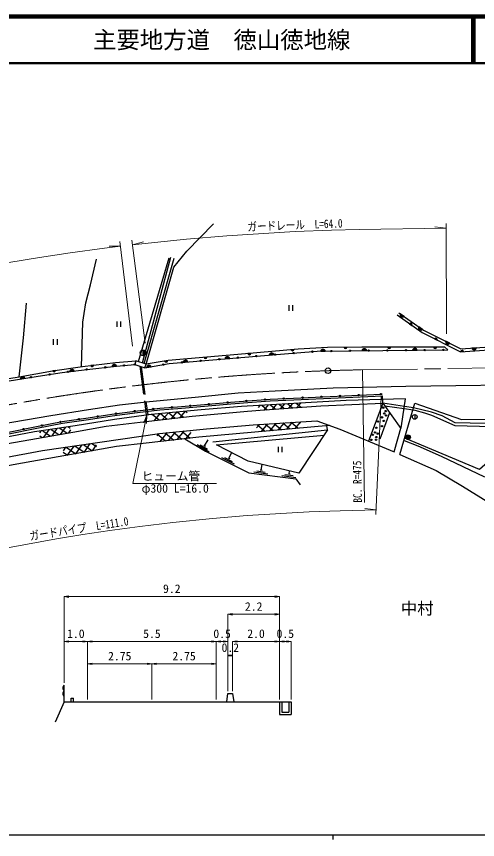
# Model space of a CAD drawing. Units: millimetres at full size, sheet at 1:1000, with parts at other scales. Extents: x 40000 to 680000, y 20000 to 380000.
# Drawn here: x 200376 to 298890, y 204000 to 380000 of the extents above; entities that cross this region are included whole.
import ezdxf
from ezdxf.enums import TextEntityAlignment as Align

# ---------------------------------------------------------------- set-up
doc = ezdxf.new("R2010")
doc.units = ezdxf.units.MM
doc.header["$LTSCALE"] = 1000
doc.linetypes.add('CHAIN', pattern=[18.5, 12, -1.5, 3.5, -1.5])
doc.linetypes.add('DASHED', pattern=[7.5, 6, -1.5])
for name, color, linetype, lineweight in [('M-BGD', 7, 'Continuous', 25), ('M-BMK', 2, 'CHAIN', 13), ('M-BMK-SRVR', 3, 'Continuous', 25), ('M-STR-HTXT', 7, 'Continuous', 13), ('M-TTL', 2, 'Continuous', 140), ('M-TTL-BAND', 7, 'Continuous', 25), ('M-TTL-LINE', 7, 'Continuous', 50)]:
    doc.layers.add(name, color=color, linetype=linetype, lineweight=lineweight)
doc.layers.add('M-BMK-HTXT', color=7, linetype='Continuous')
doc.layers.add('M-TTL-TXT', color=7, linetype='Continuous')
doc.styles.add('ＭＳ ゴシック', font='')
doc.styles.get('ＭＳ ゴシック').set_extended_font_data('MS Gothic')

# ---------------------------------------------------------------- blocks, each defined once
blk = doc.blocks.new('open_arrow')
at = {"color": 0, "linetype": 'Continuous', "lineweight": -2}
blk.add_lwpolyline([(7.5, 1.25), (0, 0), (7.5, -1.25)], dxfattribs=at)

msp = doc.modelspace()

# ---------------------------------------------------------------- hatches: boundary and pattern name
at = {"layer": 'M-BGD'}
for points in [[(283191, 315875, -0.82183), (282382, 316447)], [(284887, 313940), (284376, 314302, -0.84072)], [(287132, 313088, -0.82183), (286323, 313660)], [(290281, 310794), (289721, 311075, -0.84072)], [(292977, 310116, -0.82183), (292091, 310559)], [(227429, 307460), (227429, 308660, -1)], [(254401, 307602, -0.82183), (255388, 307685)], [(259054, 308749), (259677, 308806, -0.84072)], [(259485, 308008, -1), (259784, 308030, -1)], [(263473, 308312, -1), (263772, 308335, -1)], [(266370, 308429, 0.82183), (265379, 308412)], [(267470, 308448, -1), (267769, 308453, -1)], [(270369, 309247), (270995, 309249, -0.84072)], [(271469, 308517, -1), (271769, 308523, -1)], [(274211, 308542, -0.82183), (275202, 308550)], [(275469, 308553, -1), (275769, 308555, -1)], [(279469, 308586, -1), (279769, 308589, -1)], [(279707, 309262), (280332, 309262, -0.84072)], [(283468, 308620, -1), (283768, 308622, -1)], [(285017, 308633, -0.82183), (286008, 308641)], [(287468, 308653, -1), (287768, 308656, -1)], [(289501, 309262), (290127, 309262, -0.84072)], [(291468, 308687, -1), (291768, 308689, -1)], [(295905, 308363), (295281, 308320, -0.84072)], [(298675, 309156, -0.82183), (297687, 309088)], [(232022, 306285), (232640, 306384, -0.84072)], [(235986, 306058, -0.82183), (236974, 306141)], [(239553, 306358, -1), (239852, 306383, -1)], [(240446, 307079), (241069, 307134, -0.84072)], [(243539, 306693, -1), (243838, 306718, -1)], [(244945, 306811, -0.82183), (245933, 306894)], [(247525, 307027, -1), (247824, 307052, -1)], [(249815, 307901), (250438, 307958, -0.84072)], [(251511, 307360, -1), (251810, 307386, -1)], [(255497, 307694, -1), (255796, 307719, -1)], [(211731, 304058, -0.82183), (212713, 304184)], [(215214, 304506, -1), (215512, 304545, -0.41421), (215382, 304377, -0.41421)], [(216248, 305357), (216869, 305436, -0.84072)], [(219189, 304955, -1), (219487, 304989, -0.41421), (219355, 304823, -0.41421)], [(220792, 305135, -0.82183), (221777, 305245)], [(223168, 305365, -1), (223467, 305390, -1)], [(225489, 305544, -1), (225781, 305611, -1)], [(228173, 304910, -0.82183), (229147, 305090)], [(231600, 305544, -0.41421), (231721, 305719, -0.41421), (231895, 305598, -1)], [(235567, 306022, -1), (235866, 306048, -1)], [(201204, 302470, -0.82183), (202182, 302631)], [(203334, 302821, -1), (203630, 302870, -1)], [(207287, 303433, -1), (207584, 303477, -0.41421), (207457, 303306, -0.41421)], [(208131, 304233), (208750, 304320, -0.84072)], [(211247, 303995, -1), (211545, 304034, -0.41421), (211415, 303866, -0.41421)], [(278136, 299235, -1), (278436, 299248, -0.41421), (278293, 299091, -0.41421)], [(245378, 297448, -1), (245677, 297475, -1)], [(249364, 297778, -0.41421), (249502, 297940, -0.41421), (249663, 297802, -1)], [(253354, 298057, -1), (253654, 298077, -1)], [(257348, 298284, -1), (257648, 298300, -0.41421), (257506, 298142, -0.41421)], [(261343, 298482, -1), (261643, 298496, -0.41421), (261500, 298339, -0.41421)], [(265339, 298661, -1), (265639, 298675, -0.41421), (265496, 298518, -0.41421)], [(269335, 298840, -1), (269635, 298854, -0.41421), (269492, 298697, -0.41421)], [(273331, 299019, -1), (273631, 299033, -0.41421), (273488, 298876, -0.41421)], [(225468, 295583, -1), (225765, 295623, -1)], [(229440, 296053, -1), (229738, 296087, -1)], [(233423, 296414, -1), (233722, 296436, -1)], [(237409, 296743, -1), (237708, 296769, -1)], [(241394, 297088, -1), (241693, 297115, -1)], [(213590, 293873, -1), (213887, 293916, -1)], [(217547, 294461, -1), (217844, 294506, -1)], [(221503, 295050, -1), (221801, 295090, -1)], [(205706, 292526, -1), (206001, 292582, -0.41421), (205882, 292407, -0.41421)], [(209636, 293275, -1), (209931, 293331, -0.41421), (209811, 293155, -0.41421)], [(201784, 291743, -1), (202078, 291803, -0.41421), (201961, 291626, -0.41421)], [(283538, 290012, -1), (284538, 290012, -1)]]:
    msp.add_hatch(color=256, dxfattribs=at).paths.add_polyline_path(points)

# ---------------------------------------------------------------- linework, layer by layer
for p, q in [((226418, 306211), (233034, 328400)), ((227336, 305902), (233387, 328564)), ((227659, 305793), (234061, 328332)), ((228086, 305650), (233978, 326394)), ((258568, 318259), (258568, 317059)), ((259368, 318259), (259368, 317059)), ((283191, 315875), (282382, 316447)), ((221797, 314807), (221797, 313607)), ((222597, 314807), (222597, 313607)), ((284376, 314302), (284887, 313940)), ((287132, 313088), (286323, 313660)), ((208239, 310975), (208239, 309775)), ((209039, 310975), (209039, 309775)), ((289721, 311075), (290281, 310794)), ((292977, 310116), (292091, 310559)), ((227429, 307460), (227429, 308660)), ((259677, 308806), (259054, 308749)), ((265379, 308412), (266370, 308429)), ((270995, 309249), (270369, 309247)), ((274211, 308542), (275202, 308550)), ((280332, 309262), (279707, 309262)), ((285017, 308633), (286008, 308641)), ((290127, 309262), (289501, 309262)), ((295281, 308320), (295905, 308363)), ((298675, 309156), (297687, 309088)), ((232640, 306384), (232022, 306285)), ((241069, 307134), (240446, 307079)), ((244945, 306811), (245933, 306894)), ((250438, 307958), (249815, 307901)), ((254401, 307602), (255388, 307685)), ((216869, 305436), (216248, 305357)), ((220792, 305135), (221777, 305245)), ((228173, 304910), (229147, 305090)), ((235986, 306058), (236974, 306141)), ((208750, 304320), (208131, 304233)), ((211731, 304058), (212713, 304184)), ((201204, 302470), (202182, 302631)), ((278629, 297303), (278557, 298903)), ((252391, 296836), (251989, 296358)), ((252020, 295837), (252108, 295764)), ((252779, 296858), (253931, 295892)), ((254133, 296936), (253213, 295840)), ((254628, 296965), (255748, 296025)), ((255875, 297037), (254979, 295969)), ((256476, 297072), (257566, 296158)), ((257617, 297138), (256745, 296098)), ((258325, 297178), (259384, 296290)), ((259360, 297238), (258511, 296226)), ((260173, 297285), (261201, 296423)), ((261102, 297339), (260277, 296355)), ((278629, 297303), (275573, 289195)), ((278629, 297303), (282513, 291920)), ((283278, 296588), (278629, 297303)), ((279051, 296718), (283212, 296138)), ((229227, 294916), (229163, 294839)), ((229391, 294931), (230838, 293717)), ((231028, 295086), (229778, 293597)), ((231167, 295099), (232579, 293914)), ((232828, 295256), (231610, 293804)), ((232943, 295267), (234319, 294112)), ((234629, 295426), (233443, 294012)), ((234719, 295434), (236060, 294309)), ((236429, 295596), (235275, 294220)), ((236495, 295602), (236831, 295320)), ((285476, 294885), (285476, 293885)), ((211462, 292242), (211855, 291966)), ((252275, 292747), (251653, 292005)), ((251790, 292714), (253462, 291312)), ((254031, 292863), (252669, 291240)), ((253621, 292836), (255245, 291473)), ((255786, 292979), (254463, 291403)), ((255452, 292957), (257029, 291635)), ((257542, 293096), (256257, 291565)), ((257283, 293079), (258812, 291796)), ((259297, 293212), (258051, 291727)), ((259115, 293200), (260595, 291958)), ((261053, 293329), (259845, 291890)), ((260946, 293322), (261113, 293181)), ((266809, 291584), (266725, 292512)), ((205559, 291355), (205274, 290948)), ((205993, 291420), (207633, 290271)), ((207292, 291615), (206172, 290016)), ((207816, 291694), (209406, 290581)), ((209025, 291875), (207939, 290325)), ((209639, 291968), (211178, 290890)), ((210757, 292136), (209705, 290633)), ((211922, 291585), (211471, 290942)), ((230761, 290816), (230366, 290346)), ((230406, 290764), (232226, 289236)), ((232577, 291005), (230975, 289096)), ((232145, 290963), (233969, 289432)), ((234385, 291184), (232805, 289301)), ((233912, 291137), (235712, 289627)), ((236193, 291363), (234635, 289506)), ((235680, 291312), (237455, 289823)), ((237598, 291061), (236466, 289712)), ((237447, 291487), (237560, 291392)), ((242344, 289034), (266809, 291584)), ((205388, 290293), (205861, 289962)), ((216069, 288651), (214767, 286792)), ((216499, 288714), (217496, 288017)), ((240573, 288189), (241355, 289469)), ((210883, 287887), (210329, 287095)), ((211012, 287906), (213037, 286487)), ((212612, 288142), (211231, 286169)), ((212841, 288175), (214807, 286799)), ((214340, 288396), (212999, 286481)), ((214670, 288445), (216576, 287110)), ((217431, 288382), (216536, 287103)), ((238980, 288459), (241540, 286895)), ((239649, 288402), (241185, 287464)), ((240394, 288299), (240752, 288080)), ((256259, 287998), (256259, 286798)), ((257059, 287998), (257059, 286798)), ((210381, 286797), (211268, 286176)), ((244173, 285666), (246861, 284334)), ((244844, 285668), (246456, 284869)), ((245595, 285631), (245971, 285444)), ((245783, 285538), (246375, 286732)), ((252691, 283000), (252846, 284213)), ((251126, 282596), (254102, 282214)), ((251760, 282817), (253545, 282588)), ((252482, 283027), (252899, 282973)), ((257110, 281828), (260085, 281446)), ((257743, 282049), (259528, 281820)), ((258466, 282258), (258882, 282205)), ((258674, 282232), (258746, 282791)), ((210565, 233459), (210565, 237026)), ((212065, 234209), (212565, 234209)), ((212065, 233459), (212065, 234209)), ((212565, 233459), (212565, 234209)), ((245315, 233459), (245565, 235209)), ((245565, 235209), (246565, 235209)), ((246565, 235209), (246815, 233459)), ((210565, 233459), (208619, 229096)), ((245315, 233459), (246815, 233459)), ((256565, 233459), (256565, 230709)), ((257065, 233459), (257065, 231209)), ((258565, 233459), (258565, 231209)), ((259065, 233459), (259065, 230709)), ((256565, 230709), (259065, 230709)), ((257065, 231209), (258565, 231209))]:
    msp.add_line(p, q, dxfattribs=at)
at = {"layer": 'M-BGD', "linetype": 'DASHED'}
for p, q in [((226725, 305211), (228114, 294768)), ((227041, 305104), (228411, 294808)), ((283212, 296138), (285108, 295873)), ((285229, 296287), (283278, 296588)), ((280103, 295260), (277510, 288381))]:
    msp.add_line(p, q, dxfattribs=at)
at = {"layer": 'M-BGD'}
for points in [[(233978, 326394), (236812, 329803), (242467, 335686)], [(214294, 305104), (214578, 314651), (214806, 316479), (215169, 318733), (216173, 322641), (217476, 328077)], [(200944, 302970), (201844, 311282), (202531, 318716)], [(281741, 316166), (287044, 312415), (295230, 308317), (305355, 309017), (301855, 319307)], [(282087, 316656), (287353, 312931), (295353, 308927), (304536, 309562), (303750, 313736)], [(227815, 304844), (233038, 305810), (244072, 306738), (256780, 307801), (264612, 308399), (271674, 308521), (292517, 308695)], [(292517, 308695), (291930, 309262), (274138, 309262), (266833, 309233), (260540, 308886), (249335, 307857), (232805, 306411), (228086, 305650)], [(172084, 296722), (172168, 297592), (177574, 298625), (183307, 299886), (187854, 300761), (192939, 301640), (200944, 302970), (208109, 304230), (214486, 305131), (221553, 306037), (225906, 306383)], [(172084, 296722), (179638, 298461), (185395, 299643), (191110, 300802), (198374, 302002), (205012, 303099), (210172, 303857), (215437, 304535), (221747, 305242), (225635, 305578)], [(139926, 281077), (149611, 282860), (156371, 284238), (161452, 285476), (177103, 289152), (188017, 291212), (196897, 292802), (207743, 294644), (215741, 295957), (222424, 296978), (228822, 297649), (238525, 298610), (247756, 299531), (255686, 299961), (268024, 300572), (283598, 300957), (315566, 301362)], [(178385, 287127), (186678, 288774), (191904, 289814), (198334, 291042), (204630, 292321), (210140, 293371), (215705, 294181), (220755, 294949), (226222, 295684), (230993, 296230), (234811, 296518), (241320, 297081), (246122, 297515), (250723, 297888), (254583, 298136), (259590, 298404), (278286, 299241)], [(282304, 286303), (285522, 297286), (295431, 293787), (313432, 293883), (326002, 294697), (344478, 297100), (348717, 297454), (361057, 298077), (381055, 299740), (386852, 300147), (393539, 300216), (396625, 300461)], [(178645, 286953), (186743, 288430), (191971, 289471), (198402, 290699), (204698, 291978), (210198, 293025), (215756, 293834), (220804, 294603), (226265, 295337), (231026, 295882), (234839, 296170), (241351, 296733), (246152, 297167), (250748, 297539), (254603, 297787), (259607, 298054), (278557, 298903)], [(283521, 298233), (270852, 297902), (248461, 296609), (239850, 295919), (229155, 294909), (221288, 293842), (212892, 292457), (204256, 291159), (197534, 289880), (187809, 288216), (181011, 287017), (179471, 286644), (179229, 286408)], [(281058, 286889), (282669, 292457), (283521, 298233)], [(179229, 286408), (182217, 285869), (184602, 286250), (212405, 291105), (219568, 292399), (226804, 293259), (237884, 294516), (249765, 295624), (252448, 295784), (265383, 296728), (278629, 297303)], [(285108, 295873), (285464, 295823), (287556, 295259), (289071, 294764), (294014, 292548), (299302, 292380), (313268, 292230)], [(322226, 294452), (313319, 292668), (294133, 293131), (291315, 294591), (289089, 295400), (285229, 296287)], [(267278, 292562), (239326, 290033), (228112, 288774), (221732, 288017), (200480, 284278), (180558, 280544), (176694, 280374)], [(177783, 282966), (181347, 282708), (187181, 283718), (205951, 287160), (230963, 290846), (240959, 291834), (250953, 292659), (264546, 293560), (269439, 291773), (281058, 286889)], [(266809, 291584), (260744, 282309), (249916, 284920), (243147, 288385), (266091, 290486)], [(236371, 289701), (240750, 287026), (250017, 282436), (260087, 281143), (261018, 279853)], [(283194, 289341), (286130, 288175), (291117, 285958), (300410, 281562)], [(305797, 288811), (299323, 283161), (283344, 289854)], [(282304, 286303), (290040, 282912), (295684, 279569), (301103, 276228), (311414, 271247), (320174, 272442)], [(210565, 233459), (215565, 233459), (229315, 233459), (243065, 233459), (245315, 233459)], [(246815, 233459), (256565, 233459), (259065, 233459)]]:
    msp.add_lwpolyline(points, dxfattribs=at)
msp.add_lwpolyline([(225635, 305578), (227815, 304844), (228086, 305650), (225906, 306383)], close=True, dxfattribs=at)
for centre, radius in [((227429, 308060), 600), ((259634, 308019), 150), ((263623, 308323), 150), ((267620, 308451), 150), ((271619, 308520), 150), ((275619, 308554), 150), ((279619, 308587), 150), ((283618, 308621), 150), ((287618, 308654), 150), ((291618, 308688), 150), ((239703, 306370), 150), ((243688, 306706), 150), ((247675, 307040), 150), ((251661, 307373), 150), ((255647, 307706), 150), ((215363, 304526), 150), ((219338, 304972), 150), ((223317, 305378), 150), ((225635, 305578), 150), ((231748, 305571), 150), ((235717, 306035), 150), ((203482, 302846), 150), ((207435, 303455), 150), ((211396, 304015), 150), ((278286, 299241), 150), ((245527, 297462), 150), ((249514, 297790), 150), ((253504, 298067), 150), ((257498, 298292), 150), ((261493, 298489), 150), ((265489, 298668), 150), ((269485, 298847), 150), ((273481, 299026), 150), ((225616, 295603), 150), ((229589, 296070), 150), ((233572, 296425), 150), ((237559, 296756), 150), ((241544, 297101), 150), ((278738, 296349), 150), ((279285, 295613), 150), ((213739, 293894), 150), ((217695, 294484), 150), ((221652, 295070), 150), ((278483, 294274), 150), ((278955, 295104), 150), ((279342, 294689), 150), ((285476, 294385), 500), ((205854, 292554), 150), ((209783, 293303), 150), ((277247, 292047), 150), ((277615, 293386), 150), ((278474, 292405), 150), ((278860, 293518), 150), ((201931, 291773), 150), ((276492, 290565), 150), ((277001, 291045), 150), ((277586, 290791), 150), ((284038, 290012), 500), ((276218, 289452), 150), ((277218, 289480), 150), ((277237, 290046), 150)]:
    msp.add_circle(centre, radius, dxfattribs=at)
for centre, radius, start, end in [((282843, 316241), 505, 155.89993, 313.55812), ((284600, 314077), 318, 334.62016, 134.83789), ((286784, 313454), 505, 155.89993, 313.55812), ((289977, 310886), 318, 343.29929, 143.51702), ((292577, 310425), 505, 164.57906, 322.23725), ((254903, 307546), 505, 15.95312, 173.61131), ((259360, 308832), 318, 195.13597, 355.3537), ((265876, 308323), 505, 12.16072, 169.81891), ((270681, 309303), 318, 190.1145, 350.33224), ((274707, 308448), 505, 11.65047, 169.30867), ((280019, 309316), 318, 189.89113, 350.10887), ((285513, 308539), 505, 11.65047, 169.30867), ((289814, 309316), 318, 189.89113, 350.10887), ((295597, 308287), 318, 13.8464, 174.06413), ((298174, 309220), 505, 195.12617, 352.78436), ((232322, 306388), 318, 199.05241, 359.27014), ((236488, 306002), 505, 15.98126, 173.63945), ((240753, 307161), 318, 194.89125, 355.10899), ((245447, 306755), 505, 15.95312, 173.61131), ((250122, 307984), 318, 195.13597, 355.3537), ((212235, 304024), 505, 18.51109, 176.16928), ((216551, 305451), 318, 197.19565, 357.41339), ((221295, 305093), 505, 17.56147, 175.21966), ((228678, 304904), 505, 21.64237, 179.30056), ((201709, 302454), 505, 20.5529, 178.21109), ((208433, 304331), 318, 197.93636, 358.15409), ((211039, 236413), 775, 127.67172, 232.32828), ((211039, 235186), 775, 127.67172, 232.32828)]:
    msp.add_arc(centre, radius, start, end, dxfattribs=at)
at = {"layer": 'M-BMK'}
msp.add_line((274032, 304440), (399450, 306220), dxfattribs=at)
msp.add_arc((283198, -170471), 475000, 91.10562, 103.77211, dxfattribs=at)
at = {"layer": 'M-BMK-SRVR'}
msp.add_circle((266953, 304251), 600, dxfattribs=at)
at = {"layer": 'M-STR-HTXT'}
for p, q in [((292171, 334701), (289735, 335008)), ((292240, 312167), (292168, 335701)), ((222602, 330864), (220147, 330914)), ((225157, 309517), (222483, 331857)), ((227886, 310149), (225044, 332163)), ((225172, 331172), (227545, 331800)), ((274739, 276056), (274337, 304444)), ((277189, 273482), (278330, 298674)), ((277234, 274483), (274798, 274790)), ((210565, 237526), (210565, 255958)), ((210565, 255957), (256565, 255957)), ((256565, 233959), (256565, 255958)), ((245565, 235709), (245565, 252158)), ((245565, 252157), (256565, 252157)), ((210565, 246343), (215565, 246343)), ((215565, 233959), (215565, 246344)), ((215565, 246343), (243065, 246343)), ((243065, 233959), (243065, 246344)), ((243065, 246343), (245565, 246343)), ((246565, 235709), (246565, 246344)), ((246565, 246343), (256565, 246343)), ((256565, 246343), (259065, 246343)), ((259065, 233959), (259065, 246344)), ((245565, 243360), (246565, 243360)), ((215565, 241574), (229315, 241574)), ((229315, 233959), (229315, 241575)), ((229315, 241574), (243065, 241574))]:
    msp.add_line(p, q, dxfattribs=at)
for points in [[(225172, 331172), (227188, 331413), (236727, 332386), (245317, 333106), (259929, 333992), (267665, 334290), (273607, 334437), (292171, 334701)], [(167011, 320977), (169339, 321526), (176004, 323021), (183899, 324670), (188147, 325503), (198758, 327419), (205267, 328479), (211871, 329466), (219179, 330454), (222602, 330864)], [(228262, 294788), (225213, 280123), (243113, 280123)], [(179384, 262247), (179619, 262305), (182783, 263050), (188704, 264379), (195806, 265862), (199252, 266538), (208914, 268283), (214523, 269196), (220325, 270063), (226765, 270934), (233798, 271776), (242277, 272641), (249640, 273258), (262898, 274062), (269562, 274318), (274777, 274448), (277234, 274483)]]:
    msp.add_lwpolyline(points, dxfattribs=at)
at = {"layer": 'M-TTL'}
msp.add_line((680000, 380000), (40000, 380000), dxfattribs=at)
at = {"layer": 'M-TTL-BAND'}
for p, q in [((40000, 205000), (579000, 205000)), ((268000, 205000), (268000, 204000))]:
    msp.add_line(p, q, dxfattribs=at)
at = {"layer": 'M-TTL-LINE'}
for p, q in [((297750, 380000), (297750, 370000)), ((298250, 380000), (298250, 370000)), ((40000, 370000), (680000, 370000))]:
    msp.add_line(p, q, dxfattribs=at)

# ---------------------------------------------------------------- block references
at = {"layer": 'M-STR-HTXT'}
for p, xscale, yscale, rotation in [((228262, 294788), 240, 240, 258.3), ((256565, 255957), 133, 133, 180), ((256565, 252157), 133, 133, 180), ((215565, 246343), 133, 133, 180), ((243065, 246343), 133, 133, 180), ((245565, 246343), 133, 133, 180), ((256565, 246343), 133, 133, 180), ((259065, 246343), 133, 133, 180), ((246565, 243360), 133, 133, 180), ((229315, 241574), 133, 133, 180), ((243065, 241574), 133, 133, 180)]:
    msp.add_blockref('open_arrow', p, dxfattribs=dict(at, xscale=xscale, yscale=yscale, rotation=rotation))
at = {"layer": 'M-STR-HTXT', "xscale": 133, "yscale": 133}
for p in [(210565, 255957), (245565, 252157), (210565, 246343), (215565, 246343), (243065, 246343), (246565, 246343), (256565, 246343), (245565, 243360), (215565, 241574), (229315, 241574)]:
    msp.add_blockref('open_arrow', p, dxfattribs=at)

# ---------------------------------------------------------------- texts
at = {"layer": 'M-BMK-HTXT', "style": 'ＭＳ ゴシック'}
msp.add_text('中村', height=2566, dxfattribs=at).set_placement((286001, 253424), align=Align.MIDDLE_CENTER)
at = {"layer": 'M-STR-HTXT', "style": 'ＭＳ ゴシック', "width": 0.8}
for s, rotation, p in [('ガードレール\u3000L=64.0', 2.202, (259931, 333941)), ('ガードパイプ\u3000L=111.0', 8.741, (213952, 269051))]:
    msp.add_text(s, height=1833, rotation=rotation, dxfattribs=at).set_placement(p, align=Align.BOTTOM_CENTER)
msp.add_text('BC. R=475', height=1833, rotation=90.813, dxfattribs=at).set_placement((274739, 276056), align=Align.BOTTOM_LEFT)
at = {"layer": 'M-STR-HTXT', "style": 'ＭＳ ゴシック'}
for s, p in [('ヒューム管\u3000', (227113, 280223)), ('φ300 L=16.0', (227113, 277623))]:
    msp.add_text(s, height=1833, dxfattribs=at).set_placement(p, align=Align.BOTTOM_LEFT)
for s, p in [('9.2', (233565, 256168)), ('2.2', (251065, 252368)), ('1.0', (213065, 246554)), ('5.5', (229315, 246554)), ('0.5', (244315, 246554)), ('2.0', (251565, 246554)), ('0.5', (257815, 246554)), ('0.2', (246065, 243571)), ('2.75', (222440, 241761)), ('2.75', (236190, 241761))]:
    msp.add_text(s, height=1833, dxfattribs=at).set_placement(p, align=Align.BOTTOM_CENTER)
at = {"layer": 'M-TTL-TXT', "style": 'ＭＳ ゴシック'}
msp.add_text('主要地方道\u3000徳山徳地線', height=3666, dxfattribs=at).set_placement((216734, 375000), align=Align.MIDDLE_LEFT)

doc.saveas('drawing.dxf')
